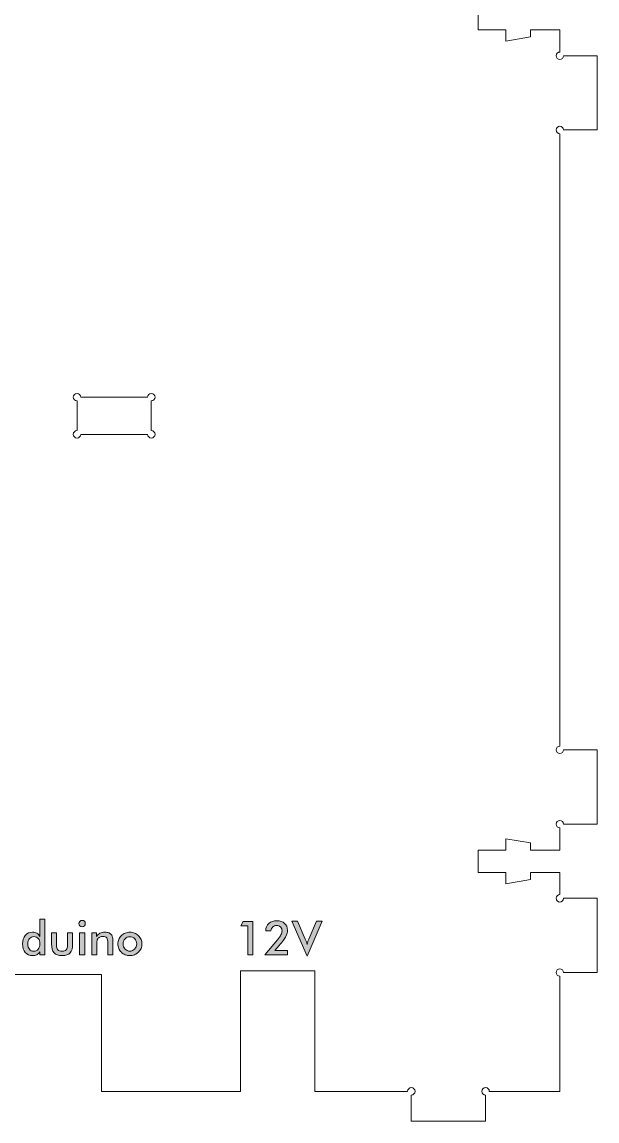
# Model space of a CAD drawing. Header units: inches. Extents: x 1 to 599, y 3 to 299.
# Drawn here: x 519.4 to 596.8, y 3 to 151 of the extents above; entities that cross this region are included whole.
import ezdxf

# ---------------------------------------------------------------- set-up
doc = ezdxf.new("R2010")
doc.units = ezdxf.units.IN
doc.header["$MEASUREMENT"] = 0
doc.layers.add('svg2', color=7, linetype='Continuous')

# ---------------------------------------------------------------- blocks, each defined once
blk = doc.blocks.new('block 13')
at = {"layer": 'svg2', "true_color": 0x00ff00}
h = blk.add_hatch(color=3, dxfattribs=at)
h.dxf.hatch_style = 2
edge = h.paths.add_edge_path()
edge.add_spline(control_points=[(521.8, 26.87), (521.8, 27.17), (521.73, 27.41), (521.59, 27.58), (521.45, 27.75), (521.25, 27.83), (521, 27.83), (520.74, 27.83), (520.54, 27.74), (520.4, 27.57), (520.25, 27.39), (520.18, 27.15), (520.18, 26.84), (520.18, 26.53), (520.25, 26.29), (520.39, 26.12), (520.53, 25.95), (520.73, 25.86), (520.99, 25.86), (521.23, 25.86), (521.43, 25.96), (521.58, 26.14), (521.73, 26.32), (521.8, 26.56), (521.8, 26.87), (521.8, 26.87), (521.8, 26.87), (521.8, 26.87)], knot_values=[0, 0, 0, 0, 1, 1, 1, 2, 2, 2, 3, 3, 3, 4, 4, 4, 5, 5, 5, 6, 6, 6, 7, 7, 7, 8, 8, 8, 9, 9, 9, 9], degree=3, periodic=1)
edge = h.paths.add_edge_path()
edge.add_spline(control_points=[(521.79, 30.19), (521.79, 30.19), (522.46, 30.19), (522.46, 30.19), (522.46, 30.19), (522.46, 25.39), (522.46, 25.39), (522.46, 25.39), (521.79, 25.39), (521.79, 25.39), (521.79, 25.39), (521.79, 25.77), (521.79, 25.77), (521.67, 25.6), (521.53, 25.47), (521.37, 25.39), (521.21, 25.31), (521.02, 25.27), (520.81, 25.27), (520.4, 25.27), (520.07, 25.41), (519.83, 25.69), (519.6, 25.98), (519.48, 26.37), (519.48, 26.86), (519.48, 27.33), (519.6, 27.71), (519.84, 28), (520.09, 28.28), (520.4, 28.43), (520.8, 28.43), (521.04, 28.43), (521.24, 28.38), (521.41, 28.28), (521.58, 28.18), (521.71, 28.03), (521.79, 27.85), (521.79, 27.85), (521.79, 30.19), (521.79, 30.19)], knot_values=[0, 0, 0, 0, 1, 1, 1, 2, 2, 2, 3, 3, 3, 4, 4, 4, 5, 5, 5, 6, 6, 6, 7, 7, 7, 8, 8, 8, 9, 9, 9, 10, 10, 10, 11, 11, 11, 12, 12, 12, 13, 13, 13, 13], degree=3, periodic=1)
h = blk.add_hatch(color=3, dxfattribs=at)
h.dxf.hatch_style = 2
edge = h.paths.add_edge_path()
edge.add_spline(control_points=[(527.06, 29.6), (527.06, 29.71), (527.11, 29.81), (527.19, 29.89), (527.27, 29.98), (527.37, 30.02), (527.49, 30.02), (527.61, 30.02), (527.71, 29.98), (527.79, 29.9), (527.87, 29.82), (527.91, 29.72), (527.91, 29.6), (527.91, 29.48), (527.87, 29.38), (527.79, 29.3), (527.71, 29.21), (527.61, 29.17), (527.49, 29.17), (527.37, 29.17), (527.27, 29.22), (527.19, 29.3), (527.11, 29.38), (527.06, 29.48), (527.06, 29.6), (527.06, 29.6), (527.06, 29.6), (527.06, 29.6)], knot_values=[0, 0, 0, 0, 1, 1, 1, 2, 2, 2, 3, 3, 3, 4, 4, 4, 5, 5, 5, 6, 6, 6, 7, 7, 7, 8, 8, 8, 9, 9, 9, 9], degree=3, periodic=1)
h.paths.add_polyline_path([(527.15, 25.39), (527.15, 28.33), (527.83, 28.33), (527.83, 25.39)])
h = blk.add_hatch(color=3, dxfattribs=at)
h.dxf.hatch_style = 2
h.paths.add_polyline_path([(550.48, 29.87), (550.48, 25.37), (549.8, 25.37), (549.8, 29.29), (548.86, 29.29), (549.15, 29.87)])
h = blk.add_hatch(color=3, dxfattribs=at)
h.dxf.hatch_style = 2
edge = h.paths.add_edge_path()
edge.add_spline(control_points=[(555.14, 25.96), (555.14, 25.96), (555.14, 25.37), (555.14, 25.37), (555.14, 25.37), (552.09, 25.37), (552.09, 25.37), (552.09, 25.37), (553.79, 27.41), (553.79, 27.41), (554, 27.66), (554.16, 27.88), (554.25, 28.08), (554.35, 28.27), (554.4, 28.44), (554.4, 28.6), (554.4, 28.82), (554.33, 29), (554.2, 29.13), (554.07, 29.26), (553.88, 29.32), (553.65, 29.32), (553.44, 29.32), (553.27, 29.26), (553.14, 29.13), (553.01, 29), (552.93, 28.83), (552.91, 28.62), (552.91, 28.62), (552.2, 28.62), (552.2, 28.62), (552.2, 29.03), (552.34, 29.35), (552.61, 29.6), (552.89, 29.84), (553.25, 29.96), (553.71, 29.96), (554.15, 29.96), (554.5, 29.85), (554.75, 29.62), (555, 29.4), (555.13, 29.09), (555.13, 28.7), (555.13, 28.42), (555.06, 28.15), (554.91, 27.86), (554.77, 27.58), (554.46, 27.17), (553.99, 26.63), (553.99, 26.63), (553.41, 25.96), (553.41, 25.96), (553.41, 25.96), (555.14, 25.96), (555.14, 25.96), (555.14, 25.96), (555.14, 25.96), (555.14, 25.96)], knot_values=[0, 0, 0, 0, 1, 1, 1, 2, 2, 2, 3, 3, 3, 4, 4, 4, 5, 5, 5, 6, 6, 6, 7, 7, 7, 8, 8, 8, 9, 9, 9, 10, 10, 10, 11, 11, 11, 12, 12, 12, 13, 13, 13, 14, 14, 14, 15, 15, 15, 16, 16, 16, 17, 17, 17, 18, 18, 18, 19, 19, 19, 19], degree=3, periodic=1)
h = blk.add_hatch(color=3, dxfattribs=at)
h.dxf.hatch_style = 2
edge = h.paths.add_edge_path()
edge.add_spline(control_points=[(557.76, 25.2), (557.76, 25.2), (555.73, 29.91), (555.73, 29.91), (555.73, 29.91), (556.5, 29.91), (556.5, 29.91), (556.5, 29.91), (557.52, 27.5), (557.52, 27.5), (557.58, 27.35), (557.63, 27.23), (557.67, 27.11), (557.71, 26.99), (557.74, 26.87), (557.76, 26.77), (557.79, 26.88), (557.82, 27), (557.86, 27.12), (557.9, 27.24), (557.95, 27.37), (558.01, 27.5), (558.01, 27.5), (559.02, 29.91), (559.02, 29.91), (559.02, 29.91), (559.78, 29.91), (559.78, 29.91), (559.78, 29.91), (557.76, 25.2), (557.76, 25.2), (557.76, 25.2), (557.76, 25.2), (557.76, 25.2)], knot_values=[0, 0, 0, 0, 1, 1, 1, 2, 2, 2, 3, 3, 3, 4, 4, 4, 5, 5, 5, 6, 6, 6, 7, 7, 7, 8, 8, 8, 9, 9, 9, 10, 10, 10, 11, 11, 11, 11], degree=3, periodic=1)
h = blk.add_hatch(color=3, dxfattribs=at)
h.dxf.hatch_style = 2
edge = h.paths.add_edge_path()
edge.add_spline(control_points=[(524.04, 28.33), (524.04, 28.33), (524.04, 26.67), (524.04, 26.67), (524.04, 26.39), (524.1, 26.18), (524.22, 26.06), (524.34, 25.93), (524.53, 25.87), (524.79, 25.87), (525.06, 25.87), (525.25, 25.93), (525.36, 26.06), (525.48, 26.18), (525.54, 26.39), (525.54, 26.67), (525.54, 26.67), (525.54, 28.33), (525.54, 28.33), (525.54, 28.33), (526.21, 28.33), (526.21, 28.33), (526.21, 28.33), (526.21, 26.87), (526.21, 26.87), (526.21, 26.31), (526.1, 25.9), (525.88, 25.65), (525.65, 25.39), (525.29, 25.27), (524.8, 25.27), (524.3, 25.27), (523.93, 25.39), (523.71, 25.64), (523.48, 25.9), (523.37, 26.31), (523.37, 26.87), (523.37, 26.87), (523.37, 28.33), (523.37, 28.33), (523.37, 28.33), (524.04, 28.33), (524.04, 28.33)], knot_values=[0, 0, 0, 0, 1, 1, 1, 2, 2, 2, 3, 3, 3, 4, 4, 4, 5, 5, 5, 6, 6, 6, 7, 7, 7, 8, 8, 8, 9, 9, 9, 10, 10, 10, 11, 11, 11, 12, 12, 12, 13, 13, 13, 14, 14, 14, 14], degree=3, periodic=1)
h = blk.add_hatch(color=3, dxfattribs=at)
h.dxf.hatch_style = 2
edge = h.paths.add_edge_path()
edge.add_spline(control_points=[(528.79, 25.39), (528.79, 25.39), (528.79, 28.33), (528.79, 28.33), (528.79, 28.33), (529.42, 28.33), (529.42, 28.33), (529.42, 28.33), (529.42, 27.85), (529.42, 27.85), (529.55, 28.05), (529.71, 28.2), (529.89, 28.29), (530.08, 28.38), (530.3, 28.43), (530.56, 28.43), (530.78, 28.43), (530.96, 28.39), (531.12, 28.32), (531.27, 28.26), (531.39, 28.15), (531.48, 28.02), (531.53, 27.94), (531.57, 27.84), (531.59, 27.73), (531.61, 27.63), (531.62, 27.44), (531.62, 27.17), (531.62, 27.17), (531.62, 25.39), (531.62, 25.39), (531.62, 25.39), (530.94, 25.39), (530.94, 25.39), (530.94, 25.39), (530.94, 26.9), (530.94, 26.9), (530.94, 27.28), (530.9, 27.54), (530.8, 27.67), (530.71, 27.8), (530.54, 27.86), (530.3, 27.86), (530.15, 27.86), (530.01, 27.83), (529.88, 27.77), (529.76, 27.71), (529.66, 27.63), (529.59, 27.53), (529.54, 27.46), (529.51, 27.37), (529.49, 27.25), (529.47, 27.15), (529.46, 26.97), (529.46, 26.73), (529.46, 26.73), (529.46, 25.39), (529.46, 25.39), (529.46, 25.39), (528.79, 25.39), (528.79, 25.39), (528.79, 25.39), (528.79, 25.39), (528.79, 25.39)], knot_values=[0, 0, 0, 0, 1, 1, 1, 2, 2, 2, 3, 3, 3, 4, 4, 4, 5, 5, 5, 6, 6, 6, 7, 7, 7, 8, 8, 8, 9, 9, 9, 10, 10, 10, 11, 11, 11, 12, 12, 12, 13, 13, 13, 14, 14, 14, 15, 15, 15, 16, 16, 16, 17, 17, 17, 18, 18, 18, 19, 19, 19, 20, 20, 20, 21, 21, 21, 21], degree=3, periodic=1)
h = blk.add_hatch(color=3, dxfattribs=at)
h.dxf.hatch_style = 2
edge = h.paths.add_edge_path()
edge.add_spline(control_points=[(534.83, 26.85), (534.83, 27.12), (534.74, 27.35), (534.57, 27.54), (534.39, 27.73), (534.18, 27.82), (533.92, 27.82), (533.67, 27.82), (533.45, 27.73), (533.28, 27.54), (533.1, 27.35), (533.01, 27.12), (533.01, 26.85), (533.01, 26.57), (533.1, 26.34), (533.28, 26.15), (533.45, 25.97), (533.67, 25.87), (533.92, 25.87), (534.17, 25.87), (534.39, 25.97), (534.56, 26.15), (534.74, 26.34), (534.83, 26.57), (534.83, 26.85), (534.83, 26.85), (534.83, 26.85), (534.83, 26.85)], knot_values=[0, 0, 0, 0, 1, 1, 1, 2, 2, 2, 3, 3, 3, 4, 4, 4, 5, 5, 5, 6, 6, 6, 7, 7, 7, 8, 8, 8, 9, 9, 9, 9], degree=3, periodic=1)
edge = h.paths.add_edge_path()
edge.add_spline(control_points=[(532.3, 26.85), (532.3, 27.07), (532.34, 27.27), (532.42, 27.46), (532.51, 27.65), (532.62, 27.82), (532.78, 27.97), (532.93, 28.12), (533.1, 28.23), (533.3, 28.31), (533.49, 28.39), (533.7, 28.43), (533.92, 28.43), (534.14, 28.43), (534.34, 28.39), (534.54, 28.31), (534.74, 28.23), (534.91, 28.12), (535.07, 27.96), (535.22, 27.81), (535.34, 27.64), (535.42, 27.45), (535.5, 27.26), (535.54, 27.06), (535.54, 26.85), (535.54, 26.64), (535.5, 26.43), (535.42, 26.24), (535.34, 26.05), (535.22, 25.88), (535.07, 25.74), (534.91, 25.58), (534.73, 25.47), (534.54, 25.39), (534.34, 25.31), (534.13, 25.27), (533.92, 25.27), (533.7, 25.27), (533.5, 25.31), (533.3, 25.39), (533.1, 25.47), (532.93, 25.58), (532.78, 25.73), (532.62, 25.88), (532.5, 26.06), (532.42, 26.25), (532.34, 26.44), (532.3, 26.64), (532.3, 26.85), (532.3, 26.85), (532.3, 26.85), (532.3, 26.85)], knot_values=[0, 0, 0, 0, 1, 1, 1, 2, 2, 2, 3, 3, 3, 4, 4, 4, 5, 5, 5, 6, 6, 6, 7, 7, 7, 8, 8, 8, 9, 9, 9, 10, 10, 10, 11, 11, 11, 12, 12, 12, 13, 13, 13, 14, 14, 14, 15, 15, 15, 16, 16, 16, 17, 17, 17, 17], degree=3, periodic=1)
at = {"layer": 'svg2', "lineweight": 0}
for points in [[(550.48, 29.87), (550.48, 25.37), (549.8, 25.37), (549.8, 29.29), (548.86, 29.29), (549.15, 29.87), (550.48, 29.87)], [(527.15, 25.39), (527.15, 28.33), (527.83, 28.33), (527.83, 25.39), (527.15, 25.39)]]:
    blk.add_lwpolyline(points, dxfattribs=at)
for points, knots in [([(521.79, 30.19), (521.79, 30.19), (522.46, 30.19), (522.46, 30.19), (522.46, 30.19), (522.46, 25.39), (522.46, 25.39), (522.46, 25.39), (521.79, 25.39), (521.79, 25.39), (521.79, 25.39), (521.79, 25.77), (521.79, 25.77), (521.67, 25.6), (521.53, 25.47), (521.37, 25.39), (521.21, 25.31), (521.02, 25.27), (520.81, 25.27), (520.4, 25.27), (520.07, 25.41), (519.83, 25.69), (519.6, 25.98), (519.48, 26.37), (519.48, 26.86), (519.48, 27.33), (519.6, 27.71), (519.84, 28), (520.09, 28.28), (520.4, 28.43), (520.8, 28.43), (521.04, 28.43), (521.24, 28.38), (521.41, 28.28), (521.58, 28.18), (521.71, 28.03), (521.79, 27.85), (521.79, 27.85), (521.79, 30.19), (521.79, 30.19)], [0, 0, 0, 0, 1, 1, 1, 2, 2, 2, 3, 3, 3, 4, 4, 4, 5, 5, 5, 6, 6, 6, 7, 7, 7, 8, 8, 8, 9, 9, 9, 10, 10, 10, 11, 11, 11, 12, 12, 12, 13, 13, 13, 13]), ([(527.06, 29.6), (527.06, 29.71), (527.11, 29.81), (527.19, 29.89), (527.27, 29.98), (527.37, 30.02), (527.49, 30.02), (527.61, 30.02), (527.71, 29.98), (527.79, 29.9), (527.87, 29.82), (527.91, 29.72), (527.91, 29.6), (527.91, 29.48), (527.87, 29.38), (527.79, 29.3), (527.71, 29.21), (527.61, 29.17), (527.49, 29.17), (527.37, 29.17), (527.27, 29.22), (527.19, 29.3), (527.11, 29.38), (527.06, 29.48), (527.06, 29.6), (527.06, 29.6), (527.06, 29.6), (527.06, 29.6)], [0, 0, 0, 0, 1, 1, 1, 2, 2, 2, 3, 3, 3, 4, 4, 4, 5, 5, 5, 6, 6, 6, 7, 7, 7, 8, 8, 8, 9, 9, 9, 9]), ([(555.14, 25.96), (555.14, 25.96), (555.14, 25.37), (555.14, 25.37), (555.14, 25.37), (552.09, 25.37), (552.09, 25.37), (552.09, 25.37), (553.79, 27.41), (553.79, 27.41), (554, 27.66), (554.16, 27.88), (554.25, 28.08), (554.35, 28.27), (554.4, 28.44), (554.4, 28.6), (554.4, 28.82), (554.33, 29), (554.2, 29.13), (554.07, 29.26), (553.88, 29.32), (553.65, 29.32), (553.44, 29.32), (553.27, 29.26), (553.14, 29.13), (553.01, 29), (552.93, 28.83), (552.91, 28.62), (552.91, 28.62), (552.2, 28.62), (552.2, 28.62), (552.2, 29.03), (552.34, 29.35), (552.61, 29.6), (552.89, 29.84), (553.25, 29.96), (553.71, 29.96), (554.15, 29.96), (554.5, 29.85), (554.75, 29.62), (555, 29.4), (555.13, 29.09), (555.13, 28.7), (555.13, 28.42), (555.06, 28.15), (554.91, 27.86), (554.77, 27.58), (554.46, 27.17), (553.99, 26.63), (553.99, 26.63), (553.41, 25.96), (553.41, 25.96), (553.41, 25.96), (555.14, 25.96), (555.14, 25.96), (555.14, 25.96), (555.14, 25.96), (555.14, 25.96)], [0, 0, 0, 0, 1, 1, 1, 2, 2, 2, 3, 3, 3, 4, 4, 4, 5, 5, 5, 6, 6, 6, 7, 7, 7, 8, 8, 8, 9, 9, 9, 10, 10, 10, 11, 11, 11, 12, 12, 12, 13, 13, 13, 14, 14, 14, 15, 15, 15, 16, 16, 16, 17, 17, 17, 18, 18, 18, 19, 19, 19, 19]), ([(557.76, 25.2), (557.76, 25.2), (555.73, 29.91), (555.73, 29.91), (555.73, 29.91), (556.5, 29.91), (556.5, 29.91), (556.5, 29.91), (557.52, 27.5), (557.52, 27.5), (557.58, 27.35), (557.63, 27.23), (557.67, 27.11), (557.71, 26.99), (557.74, 26.87), (557.76, 26.77), (557.79, 26.88), (557.82, 27), (557.86, 27.12), (557.9, 27.24), (557.95, 27.37), (558.01, 27.5), (558.01, 27.5), (559.02, 29.91), (559.02, 29.91), (559.02, 29.91), (559.78, 29.91), (559.78, 29.91), (559.78, 29.91), (557.76, 25.2), (557.76, 25.2), (557.76, 25.2), (557.76, 25.2), (557.76, 25.2)], [0, 0, 0, 0, 1, 1, 1, 2, 2, 2, 3, 3, 3, 4, 4, 4, 5, 5, 5, 6, 6, 6, 7, 7, 7, 8, 8, 8, 9, 9, 9, 10, 10, 10, 11, 11, 11, 11]), ([(524.04, 28.33), (524.04, 28.33), (524.04, 26.67), (524.04, 26.67), (524.04, 26.39), (524.1, 26.18), (524.22, 26.06), (524.34, 25.93), (524.53, 25.87), (524.79, 25.87), (525.06, 25.87), (525.25, 25.93), (525.36, 26.06), (525.48, 26.18), (525.54, 26.39), (525.54, 26.67), (525.54, 26.67), (525.54, 28.33), (525.54, 28.33), (525.54, 28.33), (526.21, 28.33), (526.21, 28.33), (526.21, 28.33), (526.21, 26.87), (526.21, 26.87), (526.21, 26.31), (526.1, 25.9), (525.88, 25.65), (525.65, 25.39), (525.29, 25.27), (524.8, 25.27), (524.3, 25.27), (523.93, 25.39), (523.71, 25.64), (523.48, 25.9), (523.37, 26.31), (523.37, 26.87), (523.37, 26.87), (523.37, 28.33), (523.37, 28.33), (523.37, 28.33), (524.04, 28.33), (524.04, 28.33)], [0, 0, 0, 0, 1, 1, 1, 2, 2, 2, 3, 3, 3, 4, 4, 4, 5, 5, 5, 6, 6, 6, 7, 7, 7, 8, 8, 8, 9, 9, 9, 10, 10, 10, 11, 11, 11, 12, 12, 12, 13, 13, 13, 14, 14, 14, 14]), ([(528.79, 25.39), (528.79, 25.39), (528.79, 28.33), (528.79, 28.33), (528.79, 28.33), (529.42, 28.33), (529.42, 28.33), (529.42, 28.33), (529.42, 27.85), (529.42, 27.85), (529.55, 28.05), (529.71, 28.2), (529.89, 28.29), (530.08, 28.38), (530.3, 28.43), (530.56, 28.43), (530.78, 28.43), (530.96, 28.39), (531.12, 28.32), (531.27, 28.26), (531.39, 28.15), (531.48, 28.02), (531.53, 27.94), (531.57, 27.84), (531.59, 27.73), (531.61, 27.63), (531.62, 27.44), (531.62, 27.17), (531.62, 27.17), (531.62, 25.39), (531.62, 25.39), (531.62, 25.39), (530.94, 25.39), (530.94, 25.39), (530.94, 25.39), (530.94, 26.9), (530.94, 26.9), (530.94, 27.28), (530.9, 27.54), (530.8, 27.67), (530.71, 27.8), (530.54, 27.86), (530.3, 27.86), (530.15, 27.86), (530.01, 27.83), (529.88, 27.77), (529.76, 27.71), (529.66, 27.63), (529.59, 27.53), (529.54, 27.46), (529.51, 27.37), (529.49, 27.25), (529.47, 27.15), (529.46, 26.97), (529.46, 26.73), (529.46, 26.73), (529.46, 25.39), (529.46, 25.39), (529.46, 25.39), (528.79, 25.39), (528.79, 25.39), (528.79, 25.39), (528.79, 25.39), (528.79, 25.39)], [0, 0, 0, 0, 1, 1, 1, 2, 2, 2, 3, 3, 3, 4, 4, 4, 5, 5, 5, 6, 6, 6, 7, 7, 7, 8, 8, 8, 9, 9, 9, 10, 10, 10, 11, 11, 11, 12, 12, 12, 13, 13, 13, 14, 14, 14, 15, 15, 15, 16, 16, 16, 17, 17, 17, 18, 18, 18, 19, 19, 19, 20, 20, 20, 21, 21, 21, 21]), ([(532.3, 26.85), (532.3, 27.07), (532.34, 27.27), (532.42, 27.46), (532.51, 27.65), (532.62, 27.82), (532.78, 27.97), (532.93, 28.12), (533.1, 28.23), (533.3, 28.31), (533.49, 28.39), (533.7, 28.43), (533.92, 28.43), (534.14, 28.43), (534.34, 28.39), (534.54, 28.31), (534.74, 28.23), (534.91, 28.12), (535.07, 27.96), (535.22, 27.81), (535.34, 27.64), (535.42, 27.45), (535.5, 27.26), (535.54, 27.06), (535.54, 26.85), (535.54, 26.64), (535.5, 26.43), (535.42, 26.24), (535.34, 26.05), (535.22, 25.88), (535.07, 25.74), (534.91, 25.58), (534.73, 25.47), (534.54, 25.39), (534.34, 25.31), (534.13, 25.27), (533.92, 25.27), (533.7, 25.27), (533.5, 25.31), (533.3, 25.39), (533.1, 25.47), (532.93, 25.58), (532.78, 25.73), (532.62, 25.88), (532.5, 26.06), (532.42, 26.25), (532.34, 26.44), (532.3, 26.64), (532.3, 26.85), (532.3, 26.85), (532.3, 26.85), (532.3, 26.85)], [0, 0, 0, 0, 1, 1, 1, 2, 2, 2, 3, 3, 3, 4, 4, 4, 5, 5, 5, 6, 6, 6, 7, 7, 7, 8, 8, 8, 9, 9, 9, 10, 10, 10, 11, 11, 11, 12, 12, 12, 13, 13, 13, 14, 14, 14, 15, 15, 15, 16, 16, 16, 17, 17, 17, 17]), ([(521.8, 26.87), (521.8, 27.17), (521.73, 27.41), (521.59, 27.58), (521.45, 27.75), (521.25, 27.83), (521, 27.83), (520.74, 27.83), (520.54, 27.74), (520.4, 27.57), (520.25, 27.39), (520.18, 27.15), (520.18, 26.84), (520.18, 26.53), (520.25, 26.29), (520.39, 26.12), (520.53, 25.95), (520.73, 25.86), (520.99, 25.86), (521.23, 25.86), (521.43, 25.96), (521.58, 26.14), (521.73, 26.32), (521.8, 26.56), (521.8, 26.87), (521.8, 26.87), (521.8, 26.87), (521.8, 26.87)], [0, 0, 0, 0, 1, 1, 1, 2, 2, 2, 3, 3, 3, 4, 4, 4, 5, 5, 5, 6, 6, 6, 7, 7, 7, 8, 8, 8, 9, 9, 9, 9]), ([(534.83, 26.85), (534.83, 27.12), (534.74, 27.35), (534.57, 27.54), (534.39, 27.73), (534.18, 27.82), (533.92, 27.82), (533.67, 27.82), (533.45, 27.73), (533.28, 27.54), (533.1, 27.35), (533.01, 27.12), (533.01, 26.85), (533.01, 26.57), (533.1, 26.34), (533.28, 26.15), (533.45, 25.97), (533.67, 25.87), (533.92, 25.87), (534.17, 25.87), (534.39, 25.97), (534.56, 26.15), (534.74, 26.34), (534.83, 26.57), (534.83, 26.85), (534.83, 26.85), (534.83, 26.85), (534.83, 26.85)], [0, 0, 0, 0, 1, 1, 1, 2, 2, 2, 3, 3, 3, 4, 4, 4, 5, 5, 5, 6, 6, 6, 7, 7, 7, 8, 8, 8, 9, 9, 9, 9])]:
    blk.add_open_spline(points, degree=3, knots=knots, dxfattribs=at)
blk = doc.blocks.new('block 6')
at = {"layer": 'svg2', "color": 1, "lineweight": 5, "true_color": 0xff0000}
for points, knots in [([(372, 292.99), (368.22, 292.99), (369.38, 282.85), (366.93, 269.89), (357.82, 221.83), (336.56, 175.41), (269.15, 157.59), (269.15, 157.59), (269.15, 6.99), (269.15, 6.99), (269.15, 6.99), (271.8, 6.99), (271.8, 6.99), (271.8, 5.66), (271.8, 4.33), (271.8, 2.99), (271.8, 2.99), (281.8, 2.99), (281.8, 2.99), (281.8, 2.99), (281.8, 6.49), (281.8, 6.49), (281.52, 6.49), (281.3, 6.72), (281.3, 6.99), (281.3, 7.27), (281.52, 7.49), (281.8, 7.49), (282.07, 7.49), (282.3, 7.27), (282.3, 6.99), (282.3, 6.99), (286.48, 6.99), (286.48, 6.99), (286.48, 6.99), (286.8, 6.99), (286.8, 6.99), (286.8, 6.99), (291.3, 6.99), (291.3, 6.99), (291.3, 7.27), (291.52, 7.49), (291.8, 7.49), (292.07, 7.49), (292.3, 7.27), (292.3, 6.99), (292.3, 6.72), (292.07, 6.49), (291.8, 6.49), (291.8, 6.49), (291.8, 2.99), (291.8, 2.99), (291.8, 2.99), (301.8, 2.99), (301.8, 2.99), (301.8, 2.99), (301.8, 6.49), (301.8, 6.49), (301.52, 6.49), (301.3, 6.72), (301.3, 6.99), (301.3, 7.27), (301.52, 7.49), (301.8, 7.49), (302.07, 7.49), (302.3, 7.27), (302.3, 6.99), (302.3, 6.99), (306.48, 6.99), (306.48, 6.99), (306.48, 6.99), (306.8, 6.99), (306.8, 6.99), (306.8, 6.99), (311.3, 6.99), (311.3, 6.99), (311.3, 7.27), (311.52, 7.49), (311.8, 7.49), (312.07, 7.49), (312.3, 7.27), (312.3, 6.99), (312.3, 6.72), (312.07, 6.49), (311.8, 6.49), (311.8, 6.49), (311.8, 2.99), (311.8, 2.99), (311.8, 2.99), (321.8, 2.99), (321.8, 2.99), (321.8, 2.99), (321.8, 6.49), (321.8, 6.49), (321.52, 6.49), (321.3, 6.72), (321.3, 6.99), (321.3, 7.27), (321.52, 7.49), (321.8, 7.49), (322.07, 7.49), (322.3, 7.27), (322.3, 6.99), (322.3, 6.99), (326.48, 6.99), (326.48, 6.99), (326.48, 6.99), (326.8, 6.99), (326.8, 6.99), (326.8, 6.99), (331.3, 6.99), (331.3, 6.99), (331.3, 7.27), (331.52, 7.49), (331.8, 7.49), (332.07, 7.49), (332.3, 7.27), (332.3, 6.99), (332.3, 6.72), (332.07, 6.49), (331.8, 6.49), (331.8, 6.49), (331.8, 2.99), (331.8, 2.99), (331.8, 2.99), (341.8, 2.99), (341.8, 2.99), (341.8, 2.99), (341.8, 6.49), (341.8, 6.49), (341.52, 6.49), (341.3, 6.72), (341.3, 6.99), (341.3, 7.27), (341.52, 7.49), (341.8, 7.49), (342.07, 7.49), (342.3, 7.27), (342.3, 6.99), (342.3, 6.99), (346.48, 6.99), (346.48, 6.99), (346.48, 6.99), (346.8, 6.99), (346.8, 6.99), (346.8, 6.99), (351.3, 6.99), (351.3, 6.99), (351.3, 7.27), (351.52, 7.49), (351.8, 7.49), (352.07, 7.49), (352.3, 7.27), (352.3, 6.99), (352.3, 6.72), (352.07, 6.49), (351.8, 6.49), (351.8, 6.49), (351.8, 2.99), (351.8, 2.99), (351.8, 2.99), (361.8, 2.99), (361.8, 2.99), (361.8, 2.99), (361.8, 6.49), (361.8, 6.49), (361.52, 6.49), (361.3, 6.72), (361.3, 6.99), (361.3, 7.27), (361.52, 7.49), (361.8, 7.49), (362.07, 7.49), (362.3, 7.27), (362.3, 6.99), (362.3, 6.99), (366.48, 6.99), (366.48, 6.99), (366.48, 6.99), (366.8, 6.99), (366.8, 6.99), (366.8, 6.99), (371.3, 6.99), (371.3, 6.99), (371.3, 7.27), (371.52, 7.49), (371.8, 7.49), (372.07, 7.49), (372.3, 7.27), (372.3, 6.99), (372.3, 6.72), (372.07, 6.49), (371.8, 6.49), (371.8, 6.49), (371.8, 2.99), (371.8, 2.99), (371.8, 2.99), (381.8, 2.99), (381.8, 2.99), (381.8, 2.99), (381.8, 6.49), (381.8, 6.49), (381.52, 6.49), (381.3, 6.72), (381.3, 6.99), (381.3, 7.27), (381.52, 7.49), (381.8, 7.49), (382.07, 7.49), (382.3, 7.27), (382.3, 6.99), (382.3, 6.99), (386.48, 6.99), (386.48, 6.99), (386.48, 6.99), (386.8, 6.99), (386.8, 6.99), (386.8, 6.99), (391.3, 6.99), (391.3, 6.99), (391.3, 7.27), (391.52, 7.49), (391.8, 7.49), (392.07, 7.49), (392.3, 7.27), (392.3, 6.99), (392.3, 6.72), (392.07, 6.49), (391.8, 6.49), (391.8, 6.49), (391.8, 2.99), (391.8, 2.99), (391.8, 2.99), (401.8, 2.99), (401.8, 2.99), (401.8, 2.99), (401.8, 6.49), (401.8, 6.49), (401.52, 6.49), (401.3, 6.72), (401.3, 6.99), (401.3, 7.27), (401.52, 7.49), (401.8, 7.49), (402.07, 7.49), (402.3, 7.27), (402.3, 6.99), (402.3, 6.99), (406.48, 6.99), (406.48, 6.99), (406.48, 6.99), (406.8, 6.99), (406.8, 6.99), (406.8, 6.99), (411.3, 6.99), (411.3, 6.99), (411.3, 7.27), (411.52, 7.49), (411.8, 7.49), (412.07, 7.49), (412.3, 7.27), (412.3, 6.99), (412.3, 6.72), (412.07, 6.49), (411.8, 6.49), (411.8, 6.49), (411.8, 2.99), (411.8, 2.99), (411.8, 2.99), (421.8, 2.99), (421.8, 2.99), (421.8, 2.99), (421.8, 6.49), (421.8, 6.49), (421.52, 6.49), (421.3, 6.72), (421.3, 6.99), (421.3, 7.27), (421.52, 7.49), (421.8, 7.49), (422.07, 7.49), (422.3, 7.27), (422.3, 6.99), (422.3, 6.99), (426.48, 6.99), (426.48, 6.99), (426.48, 6.99), (426.8, 6.99), (426.8, 6.99), (426.8, 6.99), (431.3, 6.99), (431.3, 6.99), (431.3, 7.27), (431.52, 7.49), (431.8, 7.49), (432.07, 7.49), (432.3, 7.27), (432.3, 6.99), (432.3, 6.72), (432.07, 6.49), (431.8, 6.49), (431.8, 6.49), (431.8, 2.99), (431.8, 2.99), (431.8, 2.99), (441.8, 2.99), (441.8, 2.99), (441.8, 2.99), (441.8, 6.49), (441.8, 6.49), (441.52, 6.49), (441.3, 6.72), (441.3, 6.99), (441.3, 7.27), (441.52, 7.49), (441.8, 7.49), (442.07, 7.49), (442.3, 7.27), (442.3, 6.99), (442.3, 6.99), (446.48, 6.99), (446.48, 6.99), (446.48, 6.99), (446.8, 6.99), (446.8, 6.99), (446.8, 6.99), (451.3, 6.99), (451.3, 6.99), (451.3, 7.27), (451.52, 7.49), (451.8, 7.49), (452.07, 7.49), (452.3, 7.27), (452.3, 6.99), (452.3, 6.72), (452.07, 6.49), (451.8, 6.49), (451.8, 6.49), (451.8, 2.99), (451.8, 2.99), (451.8, 2.99), (461.8, 2.99), (461.8, 2.99), (461.8, 2.99), (461.8, 6.49), (461.8, 6.49), (461.52, 6.49), (461.3, 6.72), (461.3, 6.99), (461.3, 7.27), (461.52, 7.49), (461.8, 7.49), (462.07, 7.49), (462.3, 7.27), (462.3, 6.99), (462.3, 6.99), (466.48, 6.99), (466.48, 6.99), (466.48, 6.99), (466.8, 6.99), (466.8, 6.99), (466.8, 6.99), (468.8, 6.99), (468.8, 6.99), (468.8, 6.99), (471.3, 6.99), (471.3, 6.99), (471.3, 6.99), (472.3, 6.99), (472.3, 6.99), (472.3, 6.99), (481.3, 6.99), (481.3, 6.99), (481.3, 6.99), (481.4, 6.99), (481.4, 6.99), (481.4, 6.99), (481.4, 22.29), (481.4, 22.29), (481.4, 22.29), (498.4, 22.29), (498.4, 22.29), (498.4, 22.29), (498.4, 6.99), (498.4, 6.99), (498.4, 6.99), (501.3, 6.99), (501.3, 6.99), (501.3, 6.99), (502.3, 6.99), (502.3, 6.99), (502.3, 6.99), (502.8, 6.99), (502.8, 6.99), (502.8, 6.99), (506.48, 6.99), (506.48, 6.99), (506.48, 6.99), (506.8, 6.99), (506.8, 6.99), (506.8, 6.99), (507.8, 6.99), (507.8, 6.99), (507.8, 6.99), (508.8, 6.99), (508.8, 6.99), (508.8, 6.99), (511.3, 6.99), (511.3, 6.99), (511.3, 6.99), (512.3, 6.99), (512.3, 6.99), (512.3, 6.99), (517.1, 6.99), (517.1, 6.99), (517.1, 6.99), (517.1, 22.72), (517.1, 22.72), (517.1, 22.72), (530.1, 22.72), (530.1, 22.72), (530.1, 22.72), (530.1, 6.99), (530.1, 6.99), (530.1, 6.99), (531.3, 6.99), (531.3, 6.99), (531.3, 6.99), (532.3, 6.99), (532.3, 6.99), (532.3, 6.99), (541.3, 6.99), (541.3, 6.99), (541.3, 6.99), (542.3, 6.99), (542.3, 6.99), (542.3, 6.99), (546.48, 6.99), (546.48, 6.99), (546.48, 6.99), (546.8, 6.99), (546.8, 6.99), (546.8, 6.99), (548.8, 6.99), (548.8, 6.99), (548.8, 6.99), (548.8, 23.22), (548.8, 23.22), (548.8, 23.22), (558.8, 23.22), (558.8, 23.22), (558.8, 23.22), (558.8, 6.99), (558.8, 6.99), (558.8, 6.99), (561.3, 6.99), (561.3, 6.99), (561.3, 6.99), (562.3, 6.99), (562.3, 6.99), (562.3, 6.99), (564.39, 6.99), (564.39, 6.99), (564.39, 6.99), (566.48, 6.99), (566.48, 6.99), (566.48, 6.99), (566.8, 6.99), (566.8, 6.99), (566.8, 6.99), (571.3, 6.99), (571.3, 6.99), (571.3, 7.27), (571.52, 7.49), (571.8, 7.49), (572.07, 7.49), (572.3, 7.27), (572.3, 6.99), (572.3, 6.72), (572.07, 6.49), (571.8, 6.49), (571.8, 6.49), (571.8, 2.99), (571.8, 2.99), (571.8, 2.99), (581.8, 2.99), (581.8, 2.99), (581.8, 2.99), (581.8, 6.49), (581.8, 6.49), (581.52, 6.49), (581.3, 6.72), (581.3, 6.99), (581.3, 7.27), (581.52, 7.49), (581.8, 7.49), (582.07, 7.49), (582.3, 7.27), (582.3, 6.99), (582.3, 6.99), (586.48, 6.99), (586.48, 6.99), (586.48, 6.99), (586.8, 6.99), (586.8, 6.99), (586.8, 6.99), (591.8, 6.99), (591.8, 6.99), (591.8, 6.99), (591.8, 9.99), (591.8, 9.99), (591.8, 9.99), (591.8, 19.99), (591.8, 19.99), (591.8, 19.99), (591.8, 20.99), (591.8, 20.99), (591.8, 20.99), (591.8, 22.49), (591.8, 22.49), (591.52, 22.49), (591.3, 22.72), (591.3, 22.99), (591.3, 23.27), (591.52, 23.49), (591.8, 23.49), (592.07, 23.49), (592.3, 23.27), (592.3, 22.99), (592.3, 22.99), (596.8, 22.99), (596.8, 22.99), (596.8, 22.99), (596.8, 32.99), (596.8, 32.99), (596.8, 32.99), (592.3, 32.99), (592.3, 32.99), (592.3, 32.72), (592.07, 32.49), (591.8, 32.49), (591.52, 32.49), (591.3, 32.72), (591.3, 32.99), (591.3, 33.27), (591.52, 33.49), (591.8, 33.49), (591.8, 33.49), (591.8, 36.49), (591.8, 36.49), (591.8, 36.49), (587.85, 36.49), (587.85, 36.49), (587.85, 36.49), (587.85, 35.53), (587.85, 35.53), (587.85, 35.53), (584.51, 34.96), (584.51, 34.96), (584.51, 34.96), (584.51, 36.49), (584.51, 36.49), (584.51, 36.49), (580.8, 36.49), (580.8, 36.49), (580.8, 36.49), (580.8, 39.49), (580.8, 39.49), (580.8, 39.49), (584.51, 39.49), (584.51, 39.49), (584.51, 39.49), (584.51, 41.02), (584.51, 41.02), (584.51, 41.02), (587.85, 40.46), (587.85, 40.46), (587.85, 40.46), (587.85, 39.49), (587.85, 39.49), (587.85, 39.49), (591.8, 39.49), (591.8, 39.49), (591.8, 39.49), (591.8, 42.49), (591.8, 42.49), (591.52, 42.49), (591.3, 42.72), (591.3, 42.99), (591.3, 43.27), (591.52, 43.49), (591.8, 43.49), (592.07, 43.49), (592.3, 43.27), (592.3, 42.99), (592.3, 42.99), (596.8, 42.99), (596.8, 42.99), (596.8, 42.99), (596.8, 52.99), (596.8, 52.99), (596.8, 52.99), (592.3, 52.99), (592.3, 52.99), (592.3, 52.72), (592.07, 52.49), (591.8, 52.49), (591.52, 52.49), (591.3, 52.72), (591.3, 52.99), (591.3, 53.27), (591.52, 53.49), (591.8, 53.49), (591.8, 53.49), (591.8, 55.99), (591.8, 55.99), (591.8, 55.99), (591.8, 126.99), (591.8, 126.99), (591.8, 126.99), (591.8, 133.49), (591.8, 133.49), (591.8, 133.49), (591.8, 134.49), (591.8, 134.49), (591.8, 134.49), (591.8, 135.99), (591.8, 135.99), (591.52, 135.99), (591.3, 136.22), (591.3, 136.49), (591.3, 136.77), (591.52, 136.99), (591.8, 136.99), (592.07, 136.99), (592.3, 136.77), (592.3, 136.49), (592.3, 136.49), (596.8, 136.49), (596.8, 136.49), (596.8, 136.49), (596.8, 146.49), (596.8, 146.49), (596.8, 146.49), (592.3, 146.49), (592.3, 146.49), (592.3, 146.22), (592.07, 145.99), (591.8, 145.99), (591.52, 145.99), (591.3, 146.22), (591.3, 146.49), (591.3, 146.77), (591.52, 146.99), (591.8, 146.99), (591.8, 146.99), (591.8, 149.99), (591.8, 149.99), (591.8, 149.99), (587.85, 149.99), (587.85, 149.99), (587.85, 149.99), (587.85, 149.02), (587.85, 149.02), (587.85, 149.02), (584.51, 148.46), (584.51, 148.46), (584.51, 148.46), (584.51, 149.99), (584.51, 149.99), (584.51, 149.99), (580.8, 149.99), (580.8, 149.99), (580.8, 149.99), (580.8, 152.99), (580.8, 152.99), (580.8, 152.99), (584.51, 152.99), (584.51, 152.99), (584.51, 152.99), (584.51, 154.52), (584.51, 154.52), (584.51, 154.52), (587.85, 153.96), (587.85, 153.96), (587.85, 153.96), (587.85, 152.99), (587.85, 152.99), (587.85, 152.99), (591.8, 152.99), (591.8, 152.99), (591.8, 152.99), (591.8, 155.99), (591.8, 155.99), (591.52, 155.99), (591.3, 156.22), (591.3, 156.49), (591.3, 156.77), (591.52, 156.99), (591.8, 156.99), (592.07, 156.99), (592.3, 156.77), (592.3, 156.49), (592.3, 156.49), (596.8, 156.49), (596.8, 156.49), (596.8, 156.49), (596.8, 166.49), (596.8, 166.49), (596.8, 166.49), (592.3, 166.49), (592.3, 166.49), (592.3, 166.22), (592.07, 165.99), (591.8, 165.99), (591.52, 165.99), (591.3, 166.22), (591.3, 166.49), (591.3, 166.77), (591.52, 166.99), (591.8, 166.99), (591.8, 166.99), (591.8, 169.49), (591.8, 169.49), (591.8, 169.49), (591.8, 246.99), (591.8, 246.99), (591.8, 246.99), (591.8, 247.99), (591.8, 247.99), (591.8, 247.99), (591.8, 249.49), (591.8, 249.49), (591.52, 249.49), (591.3, 249.72), (591.3, 249.99), (591.3, 250.27), (591.52, 250.49), (591.8, 250.49), (592.07, 250.49), (592.3, 250.27), (592.3, 249.99), (592.3, 249.99), (596.8, 249.99), (596.8, 249.99), (596.8, 249.99), (596.8, 259.99), (596.8, 259.99), (596.8, 259.99), (592.3, 259.99), (592.3, 259.99), (592.3, 259.72), (592.07, 259.49), (591.8, 259.49), (591.52, 259.49), (591.3, 259.72), (591.3, 259.99), (591.3, 260.27), (591.52, 260.49), (591.8, 260.49), (591.8, 260.49), (591.8, 263.49), (591.8, 263.49), (591.8, 263.49), (587.85, 263.49), (587.85, 263.49), (587.85, 263.49), (587.85, 262.53), (587.85, 262.53), (587.85, 262.53), (584.51, 261.96), (584.51, 261.96), (584.51, 261.96), (584.51, 263.49), (584.51, 263.49), (584.51, 263.49), (580.8, 263.49), (580.8, 263.49), (580.8, 263.49), (580.8, 266.49), (580.8, 266.49), (580.8, 266.49), (584.51, 266.49), (584.51, 266.49), (584.51, 266.49), (584.51, 268.03), (584.51, 268.03), (584.51, 268.03), (587.85, 267.46), (587.85, 267.46), (587.85, 267.46), (587.85, 266.49), (587.85, 266.49), (587.85, 266.49), (591.8, 266.49), (591.8, 266.49), (591.8, 266.49), (591.8, 269.49), (591.8, 269.49), (591.52, 269.49), (591.3, 269.72), (591.3, 269.99), (591.3, 270.27), (591.52, 270.49), (591.8, 270.49), (592.07, 270.49), (592.3, 270.27), (592.3, 269.99), (592.3, 269.99), (596.8, 269.99), (596.8, 269.99), (596.8, 269.99), (596.8, 279.99), (596.8, 279.99), (596.8, 279.99), (592.3, 279.99), (592.3, 279.99), (592.3, 279.72), (592.07, 279.49), (591.8, 279.49), (591.52, 279.49), (591.3, 279.72), (591.3, 279.99), (591.3, 280.27), (591.52, 280.49), (591.8, 280.49), (591.8, 280.49), (591.8, 282.99), (591.8, 282.99), (591.8, 282.99), (591.8, 292.99), (591.8, 292.99), (591.8, 292.99), (563.56, 292.99), (563.56, 292.99), (563.56, 292.99), (563.56, 288.49), (563.56, 288.49), (563.83, 288.49), (564.06, 288.27), (564.06, 287.99), (564.06, 287.72), (563.83, 287.49), (563.56, 287.49), (563.28, 287.49), (563.06, 287.72), (563.06, 287.99), (563.06, 287.99), (553.56, 287.99), (553.56, 287.99), (553.56, 287.72), (553.33, 287.49), (553.06, 287.49), (552.78, 287.49), (552.56, 287.72), (552.56, 287.99), (552.56, 288.27), (552.78, 288.49), (553.06, 288.49), (553.06, 288.49), (553.06, 292.99), (553.06, 292.99), (553.06, 292.99), (482.9, 292.99), (482.9, 292.99), (482.9, 292.99), (410.3, 292.99), (410.3, 292.99), (410.3, 292.99), (410.3, 288.49), (410.3, 288.49), (410.57, 288.49), (410.8, 288.27), (410.8, 287.99), (410.8, 287.72), (410.57, 287.49), (410.3, 287.49), (410.02, 287.49), (409.8, 287.72), (409.8, 287.99), (409.8, 287.99), (400.3, 287.99), (400.3, 287.99), (400.3, 287.72), (400.07, 287.49), (399.8, 287.49), (399.52, 287.49), (399.3, 287.72), (399.3, 287.99), (399.3, 288.27), (399.52, 288.49), (399.8, 288.49), (399.8, 288.49), (399.8, 292.99), (399.8, 292.99), (399.8, 292.99), (372, 292.99), (372, 292.99)], [0, 0, 0, 0, 1, 1, 1, 2, 2, 2, 3, 3, 3, 4, 4, 4, 5, 5, 5, 6, 6, 6, 7, 7, 7, 8, 8, 8, 9, 9, 9, 10, 10, 10, 11, 11, 11, 12, 12, 12, 13, 13, 13, 14, 14, 14, 15, 15, 15, 16, 16, 16, 17, 17, 17, 18, 18, 18, 19, 19, 19, 20, 20, 20, 21, 21, 21, 22, 22, 22, 23, 23, 23, 24, 24, 24, 25, 25, 25, 26, 26, 26, 27, 27, 27, 28, 28, 28, 29, 29, 29, 30, 30, 30, 31, 31, 31, 32, 32, 32, 33, 33, 33, 34, 34, 34, 35, 35, 35, 36, 36, 36, 37, 37, 37, 38, 38, 38, 39, 39, 39, 40, 40, 40, 41, 41, 41, 42, 42, 42, 43, 43, 43, 44, 44, 44, 45, 45, 45, 46, 46, 46, 47, 47, 47, 48, 48, 48, 49, 49, 49, 50, 50, 50, 51, 51, 51, 52, 52, 52, 53, 53, 53, 54, 54, 54, 55, 55, 55, 56, 56, 56, 57, 57, 57, 58, 58, 58, 59, 59, 59, 60, 60, 60, 61, 61, 61, 62, 62, 62, 63, 63, 63, 64, 64, 64, 65, 65, 65, 66, 66, 66, 67, 67, 67, 68, 68, 68, 69, 69, 69, 70, 70, 70, 71, 71, 71, 72, 72, 72, 73, 73, 73, 74, 74, 74, 75, 75, 75, 76, 76, 76, 77, 77, 77, 78, 78, 78, 79, 79, 79, 80, 80, 80, 81, 81, 81, 82, 82, 82, 83, 83, 83, 84, 84, 84, 85, 85, 85, 86, 86, 86, 87, 87, 87, 88, 88, 88, 89, 89, 89, 90, 90, 90, 91, 91, 91, 92, 92, 92, 93, 93, 93, 94, 94, 94, 95, 95, 95, 96, 96, 96, 97, 97, 97, 98, 98, 98, 99, 99, 99, 100, 100, 100, 101, 101, 101, 102, 102, 102, 103, 103, 103, 104, 104, 104, 105, 105, 105, 106, 106, 106, 107, 107, 107, 108, 108, 108, 109, 109, 109, 110, 110, 110, 111, 111, 111, 112, 112, 112, 113, 113, 113, 114, 114, 114, 115, 115, 115, 116, 116, 116, 117, 117, 117, 118, 118, 118, 119, 119, 119, 120, 120, 120, 121, 121, 121, 122, 122, 122, 123, 123, 123, 124, 124, 124, 125, 125, 125, 126, 126, 126, 127, 127, 127, 128, 128, 128, 129, 129, 129, 130, 130, 130, 131, 131, 131, 132, 132, 132, 133, 133, 133, 134, 134, 134, 135, 135, 135, 136, 136, 136, 137, 137, 137, 138, 138, 138, 139, 139, 139, 140, 140, 140, 141, 141, 141, 142, 142, 142, 143, 143, 143, 144, 144, 144, 145, 145, 145, 146, 146, 146, 147, 147, 147, 148, 148, 148, 149, 149, 149, 150, 150, 150, 151, 151, 151, 152, 152, 152, 153, 153, 153, 154, 154, 154, 155, 155, 155, 156, 156, 156, 157, 157, 157, 158, 158, 158, 159, 159, 159, 160, 160, 160, 161, 161, 161, 162, 162, 162, 163, 163, 163, 164, 164, 164, 165, 165, 165, 166, 166, 166, 167, 167, 167, 168, 168, 168, 169, 169, 169, 170, 170, 170, 171, 171, 171, 172, 172, 172, 173, 173, 173, 174, 174, 174, 175, 175, 175, 176, 176, 176, 177, 177, 177, 178, 178, 178, 179, 179, 179, 180, 180, 180, 181, 181, 181, 182, 182, 182, 183, 183, 183, 184, 184, 184, 185, 185, 185, 186, 186, 186, 187, 187, 187, 188, 188, 188, 189, 189, 189, 190, 190, 190, 191, 191, 191, 192, 192, 192, 193, 193, 193, 194, 194, 194, 195, 195, 195, 196, 196, 196, 197, 197, 197, 198, 198, 198, 199, 199, 199, 200, 200, 200, 201, 201, 201, 202, 202, 202, 203, 203, 203, 204, 204, 204, 205, 205, 205, 206, 206, 206, 207, 207, 207, 208, 208, 208, 209, 209, 209, 210, 210, 210, 211, 211, 211, 212, 212, 212, 213, 213, 213, 214, 214, 214, 215, 215, 215, 216, 216, 216, 217, 217, 217, 218, 218, 218, 219, 219, 219, 220, 220, 220, 221, 221, 221, 222, 222, 222, 223, 223, 223, 224, 224, 224, 225, 225, 225, 226, 226, 226, 227, 227, 227, 228, 228, 228, 229, 229, 229, 230, 230, 230, 231, 231, 231, 232, 232, 232, 233, 233, 233, 234, 234, 234, 235, 235, 235, 236, 236, 236, 237, 237, 237, 238, 238, 238, 239, 239, 239, 240, 240, 240, 241, 241, 241, 242, 242, 242, 243, 243, 243, 244, 244, 244, 245, 245, 245, 246, 246, 246, 247, 247, 247, 248, 248, 248, 249, 249, 249, 250, 250, 250, 251, 251, 251, 252, 252, 252, 253, 253, 253, 254, 254, 254, 255, 255, 255, 256, 256, 256, 257, 257, 257, 258, 258, 258, 259, 259, 259, 260, 260, 260, 261, 261, 261, 262, 262, 262, 263, 263, 263, 264, 264, 264, 265, 265, 265, 266, 266, 266, 267, 267, 267, 268, 268, 268, 269, 269, 269, 270, 270, 270, 271, 271, 271, 272, 272, 272, 273, 273, 273, 274, 274, 274, 275, 275, 275, 276, 276, 276, 277, 277, 277, 278, 278, 278, 279, 279, 279, 280, 280, 280, 281, 281, 281, 282, 282, 282, 283, 283, 283, 284, 284, 284, 285, 285, 285, 286, 286, 286, 287, 287, 287, 288, 288, 288, 289, 289, 289, 290, 290, 290, 291, 291, 291, 292, 292, 292, 293, 293, 293, 294, 294, 294, 295, 295, 295, 296, 296, 296, 297, 297, 297, 298, 298, 298, 299, 299, 299, 299]), ([(526.8, 94.99), (526.52, 94.99), (526.3, 95.22), (526.3, 95.49), (526.3, 95.77), (526.52, 95.99), (526.8, 95.99), (526.8, 95.99), (526.8, 99.99), (526.8, 99.99), (526.52, 99.99), (526.3, 100.22), (526.3, 100.49), (526.3, 100.77), (526.52, 100.99), (526.8, 100.99), (527.07, 100.99), (527.3, 100.77), (527.3, 100.49), (527.3, 100.49), (536.3, 100.49), (536.3, 100.49), (536.3, 100.77), (536.52, 100.99), (536.8, 100.99), (537.07, 100.99), (537.3, 100.77), (537.3, 100.49), (537.3, 100.22), (537.07, 99.99), (536.8, 99.99), (536.8, 99.99), (536.8, 95.99), (536.8, 95.99), (537.07, 95.99), (537.3, 95.77), (537.3, 95.49), (537.3, 95.22), (537.07, 94.99), (536.8, 94.99), (536.52, 94.99), (536.3, 95.22), (536.3, 95.49), (536.3, 95.49), (527.3, 95.49), (527.3, 95.49), (527.3, 95.22), (527.07, 94.99), (526.8, 94.99), (526.8, 94.99), (526.8, 94.99), (526.8, 94.99)], [0, 0, 0, 0, 1, 1, 1, 2, 2, 2, 3, 3, 3, 4, 4, 4, 5, 5, 5, 6, 6, 6, 7, 7, 7, 8, 8, 8, 9, 9, 9, 10, 10, 10, 11, 11, 11, 12, 12, 12, 13, 13, 13, 14, 14, 14, 15, 15, 15, 16, 16, 16, 17, 17, 17, 17])]:
    blk.add_open_spline(points, degree=3, knots=knots, dxfattribs=at)
at = {"layer": 'svg2'}
blk.add_blockref('block 13', (0, 0), dxfattribs=at)

msp = doc.modelspace()

# ---------------------------------------------------------------- block references
at = {"layer": 'svg2'}
msp.add_blockref('block 6', (0, 0), dxfattribs=at)

doc.saveas('drawing.dxf')
